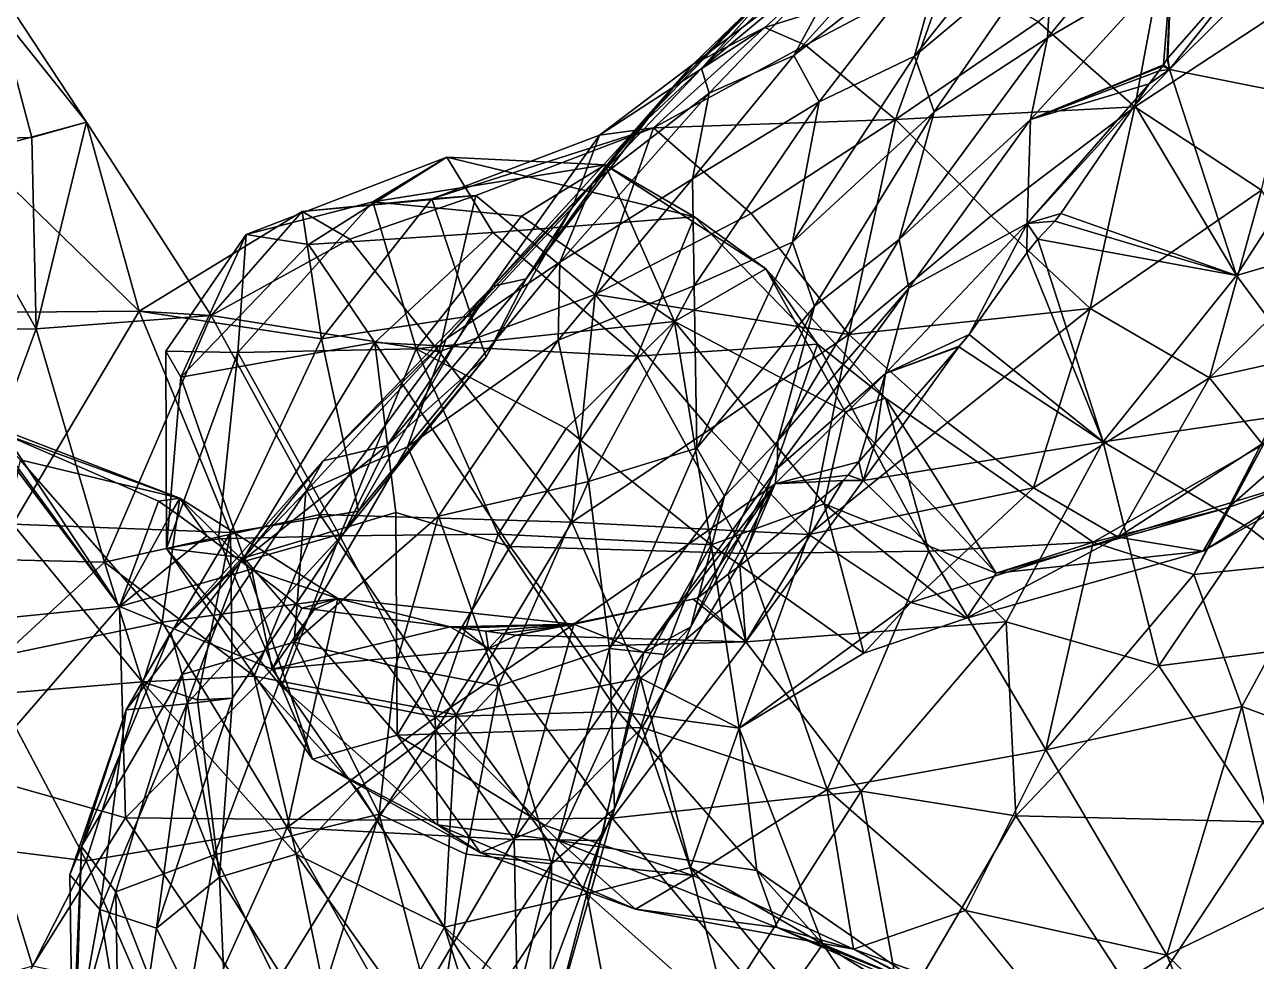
# Model space of a CAD drawing. Extents: x 373697 to 374058, y 6959904 to 6960301.
# Drawn here: x 373775.49 to 373804.24, y 6959969.06 to 6959990.91 of the extents above; entities that cross this region are included whole.
import ezdxf

# ---------------------------------------------------------------- set-up
doc = ezdxf.new("R2010")
doc.units = 0
doc.layers.add('Bht_Fk', color=7, linetype='CONTINUOUS')

msp = doc.modelspace()

# ---------------------------------------------------------------- linework, layer by layer
at = {"layer": 'Bht_Fk'}
for points in [[(373793.445, 6959990.194, 210.875), (373794.927, 6959992.929, 209.815), (373797.596, 6959994.797, 212.191)], [(373797.596, 6959994.797, 212.191), (373797.045, 6959993.019, 213.548), (373793.445, 6959990.194, 210.875)], [(373799.702, 6959994.496, 216.133), (373799.498, 6959992.887, 217.499), (373796.262, 6959990.175, 215.066)], [(373796.262, 6959990.175, 215.066), (373797.045, 6959993.019, 213.548), (373799.702, 6959994.496, 216.133)], [(373799.362, 6959990.6, 219.48), (373802.579, 6959994.536, 220.353), (373802.261, 6959992.303, 221.919)], [(373799.362, 6959990.6, 219.48), (373799.498, 6959992.887, 217.499), (373802.579, 6959994.536, 220.353)], [(373795.338, 6959993.928, 208.203), (373794.927, 6959992.929, 209.815), (373791.286, 6959989.892, 206.864)], [(373795.338, 6959993.928, 208.203), (373791.286, 6959989.892, 206.864), (373793.338, 6959992.2, 206.081)], [(373802.235, 6959993.452, 203.319), (373799.148, 6959990.977, 201.401), (373801.401, 6959988.995, 201.021)], [(373805.454, 6959991.661, 202.949), (373802.235, 6959993.452, 203.319), (373801.401, 6959988.995, 201.021)], [(373805.964, 6959993.598, 224.473), (373802.216, 6959989.866, 223.513), (373804.89, 6959993.235, 224.022)], [(373806.343, 6959989.04, 225.678), (373802.216, 6959989.866, 223.513), (373805.964, 6959993.598, 224.473)], [(373795.299, 6959993.142, 203.018), (373791.085, 6959989.983, 201.456), (373792.766, 6959990.846, 200.543)], [(373795.299, 6959993.142, 203.018), (373793.808, 6959992.617, 204.314), (373791.085, 6959989.983, 201.456)], [(373795.299, 6959993.142, 203.018), (373792.766, 6959990.846, 200.543), (373797.06, 6959992.196, 201.776)], [(373804.89, 6959993.235, 224.022), (373802.216, 6959989.866, 223.513), (373802.171, 6959990.132, 223.424)], [(373804.89, 6959993.235, 224.022), (373802.171, 6959990.132, 223.424), (373802.261, 6959992.303, 221.919)], [(373791.467, 6959989.312, 208.594), (373791.286, 6959989.892, 206.864), (373794.927, 6959992.929, 209.815)], [(373794.927, 6959992.929, 209.815), (373793.445, 6959990.194, 210.875), (373791.467, 6959989.312, 208.594)], [(373797.045, 6959993.019, 213.548), (373794.039, 6959989.114, 212.736), (373793.445, 6959990.194, 210.875)], [(373797.045, 6959993.019, 213.548), (373796.262, 6959990.175, 215.066), (373794.039, 6959989.114, 212.736)], [(373796.72, 6959988.879, 216.894), (373796.262, 6959990.175, 215.066), (373799.498, 6959992.887, 217.499)], [(373796.72, 6959988.879, 216.894), (373799.498, 6959992.887, 217.499), (373799.362, 6959990.6, 219.48)], [(373793.808, 6959992.617, 204.314), (373790.446, 6959989.255, 203.324), (373791.085, 6959989.983, 201.456)], [(373793.808, 6959992.617, 204.314), (373793.338, 6959992.2, 206.081), (373790.446, 6959989.255, 203.324)], [(373802.261, 6959992.303, 221.919), (373802.071, 6959989.976, 223.417), (373798.972, 6959988.697, 220.631)], [(373799.362, 6959990.6, 219.48), (373802.261, 6959992.303, 221.919), (373798.972, 6959988.697, 220.631)], [(373802.261, 6959992.303, 221.919), (373802.158, 6959990.113, 223.422), (373802.071, 6959989.976, 223.417)], [(373802.261, 6959992.303, 221.919), (373802.171, 6959990.132, 223.424), (373802.158, 6959990.113, 223.422)], [(373775.656, 6959988.279, 188.804), (373774.632, 6959992.128, 188.613), (373773.272, 6959988.213, 186.753)], [(373776.933, 6959988.639, 190.906), (373774.091, 6959992.179, 190.073), (373774.632, 6959992.128, 188.613)], [(373774.347, 6959987.936, 191.299), (373774.091, 6959992.179, 190.073), (373776.933, 6959988.639, 190.906)], [(373776.933, 6959988.639, 190.906), (373774.632, 6959992.128, 188.613), (373775.656, 6959988.279, 188.804)], [(373793.338, 6959992.2, 206.081), (373789.664, 6959988.364, 204.703), (373790.446, 6959989.255, 203.324)], [(373793.338, 6959992.2, 206.081), (373791.286, 6959989.892, 206.864), (373789.664, 6959988.364, 204.703)], [(373797.06, 6959992.196, 201.776), (373792.766, 6959990.846, 200.543), (373793.715, 6959990.431, 200.068)], [(373797.06, 6959992.196, 201.776), (373793.715, 6959990.431, 200.068), (373795.819, 6959988.698, 199.541)], [(373799.148, 6959990.977, 201.401), (373797.06, 6959992.196, 201.776), (373795.819, 6959988.698, 199.541)], [(373801.401, 6959988.995, 201.021), (373804.361, 6959987.052, 200.813), (373805.454, 6959991.661, 202.949)], [(373792.766, 6959990.846, 200.543), (373788.908, 6959988.336, 199.423), (373790.166, 6959988.503, 198.126)], [(373791.085, 6959989.983, 201.456), (373788.908, 6959988.336, 199.423), (373792.766, 6959990.846, 200.543)], [(373793.715, 6959990.431, 200.068), (373792.766, 6959990.846, 200.543), (373790.166, 6959988.503, 198.126)], [(373801.401, 6959988.995, 201.021), (373799.148, 6959990.977, 201.401), (373795.819, 6959988.698, 199.541)], [(373799.362, 6959990.6, 219.48), (373798.972, 6959988.697, 220.631), (373795.906, 6959985.901, 218.236)], [(373795.906, 6959985.901, 218.236), (373796.72, 6959988.879, 216.894), (373799.362, 6959990.6, 219.48)], [(373795.819, 6959988.698, 199.541), (373793.715, 6959990.431, 200.068), (373790.166, 6959988.503, 198.126)], [(373788.279, 6959986.652, 200.839), (373788.908, 6959988.336, 199.423), (373791.085, 6959989.983, 201.456)], [(373791.085, 6959989.983, 201.456), (373790.446, 6959989.255, 203.324), (373788.279, 6959986.652, 200.839)], [(373793.445, 6959990.194, 210.875), (373791.08, 6959987.313, 210.121), (373791.467, 6959989.312, 208.594)], [(373793.445, 6959990.194, 210.875), (373794.039, 6959989.114, 212.736), (373791.08, 6959987.313, 210.121)], [(373793.415, 6959985.838, 214.136), (373794.039, 6959989.114, 212.736), (373796.262, 6959990.175, 215.066)], [(373796.262, 6959990.175, 215.066), (373796.72, 6959988.879, 216.894), (373793.415, 6959985.838, 214.136)], [(373802.158, 6959990.113, 223.422), (373802.216, 6959989.866, 223.513), (373802.071, 6959989.976, 223.417)], [(373802.171, 6959990.132, 223.424), (373802.216, 6959989.866, 223.513), (373802.158, 6959990.113, 223.422)], [(373791.286, 6959989.892, 206.864), (373791.467, 6959989.312, 208.594), (373788.745, 6959987.211, 206.065)], [(373789.664, 6959988.364, 204.703), (373791.286, 6959989.892, 206.864), (373788.745, 6959987.211, 206.065)], [(373802.071, 6959989.976, 223.417), (373802.046, 6959989.943, 223.415), (373798.972, 6959988.697, 220.631)], [(373802.046, 6959989.943, 223.415), (373801.97, 6959989.834, 223.412), (373798.972, 6959988.697, 220.631)], [(373801.97, 6959989.834, 223.412), (373801.74, 6959989.53, 223.382), (373798.972, 6959988.697, 220.631)], [(373802.216, 6959989.866, 223.513), (373801.4, 6959989.029, 223.349), (373801.74, 6959989.53, 223.382)], [(373802.216, 6959989.866, 223.513), (373803.775, 6959985.061, 225.289), (373801.4, 6959989.029, 223.349)], [(373802.216, 6959989.866, 223.513), (373801.74, 6959989.53, 223.382), (373801.97, 6959989.834, 223.412)], [(373802.216, 6959989.866, 223.513), (373801.97, 6959989.834, 223.412), (373802.046, 6959989.943, 223.415)], [(373802.071, 6959989.976, 223.417), (373802.216, 6959989.866, 223.513), (373802.046, 6959989.943, 223.415)], [(373806.343, 6959989.04, 225.678), (373803.775, 6959985.061, 225.289), (373802.216, 6959989.866, 223.513)], [(373798.887, 6959986.275, 222.564), (373798.972, 6959988.697, 220.631), (373801.74, 6959989.53, 223.382)], [(373801.74, 6959989.53, 223.382), (373801.4, 6959989.029, 223.349), (373798.887, 6959986.275, 222.564)], [(373790.446, 6959989.255, 203.324), (373787.193, 6959984.981, 201.901), (373788.279, 6959986.652, 200.839)], [(373790.446, 6959989.255, 203.324), (373789.664, 6959988.364, 204.703), (373787.193, 6959984.981, 201.901)], [(373791.467, 6959989.312, 208.594), (373787.983, 6959985.368, 207.456), (373788.745, 6959987.211, 206.065)], [(373791.467, 6959989.312, 208.594), (373791.08, 6959987.313, 210.121), (373787.983, 6959985.368, 207.456)], [(373794.039, 6959989.114, 212.736), (373791.118, 6959984.815, 211.778), (373791.08, 6959987.313, 210.121)], [(373794.039, 6959989.114, 212.736), (373793.415, 6959985.838, 214.136), (373791.118, 6959984.815, 211.778)], [(373796.72, 6959988.879, 216.894), (373793.923, 6959984.344, 215.954), (373793.415, 6959985.838, 214.136)], [(373796.72, 6959988.879, 216.894), (373795.906, 6959985.901, 218.236), (373793.923, 6959984.344, 215.954)], [(373801.401, 6959988.995, 201.021), (373795.819, 6959988.698, 199.541), (373798.048, 6959986.454, 199.25)], [(373801.401, 6959988.995, 201.021), (373798.048, 6959986.454, 199.25), (373800.361, 6959984.286, 198.959)], [(373801.4, 6959989.029, 223.349), (373799.68, 6959986.502, 223.177), (373798.887, 6959986.275, 222.564)], [(373801.4, 6959989.029, 223.349), (373803.775, 6959985.061, 225.289), (373799.68, 6959986.502, 223.177)], [(373804.361, 6959987.052, 200.813), (373801.401, 6959988.995, 201.021), (373800.361, 6959984.286, 198.959)], [(373806.343, 6959989.04, 225.678), (373808.539, 6959986.459, 227.273), (373803.775, 6959985.061, 225.289)], [(373774.347, 6959987.936, 191.299), (373776.933, 6959988.639, 190.906), (373778.165, 6959984.224, 192.935)], [(373775.76, 6959983.811, 188.705), (373776.933, 6959988.639, 190.906), (373775.656, 6959988.279, 188.804)], [(373776.933, 6959988.639, 190.906), (373775.76, 6959983.811, 188.705), (373779.844, 6959984.122, 191.607)], [(373776.933, 6959988.639, 190.906), (373779.844, 6959984.122, 191.607), (373778.165, 6959984.224, 192.935)], [(373795.819, 6959988.698, 199.541), (373790.166, 6959988.503, 198.126), (373792.452, 6959986.508, 197.654)], [(373795.819, 6959988.698, 199.541), (373792.452, 6959986.508, 197.654), (373794.728, 6959983.678, 197.403)], [(373798.048, 6959986.454, 199.25), (373795.819, 6959988.698, 199.541), (373794.728, 6959983.678, 197.403)], [(373796.127, 6959984.766, 219.964), (373795.906, 6959985.901, 218.236), (373798.972, 6959988.697, 220.631)], [(373796.127, 6959984.766, 219.964), (373798.972, 6959988.697, 220.631), (373798.887, 6959986.275, 222.564)], [(373775.656, 6959988.279, 188.804), (373773.272, 6959988.213, 186.753), (373775.76, 6959983.811, 188.705)], [(373784.991, 6959986.846, 196.191), (373786.02, 6959986.923, 195.367), (373790.166, 6959988.503, 198.126)], [(373788.908, 6959988.336, 199.423), (373784.991, 6959986.846, 196.191), (373790.166, 6959988.503, 198.126)], [(373784.991, 6959986.846, 196.191), (373788.908, 6959988.336, 199.423), (373785.913, 6959984.114, 198.403)], [(373788.908, 6959988.336, 199.423), (373788.279, 6959986.652, 200.839), (373785.913, 6959984.114, 198.403)], [(373790.166, 6959988.503, 198.126), (373786.02, 6959986.923, 195.367), (373788.806, 6959984.615, 195.606)], [(373786.422, 6959984.81, 203.694), (373787.193, 6959984.981, 201.901), (373789.664, 6959988.364, 204.703)], [(373789.664, 6959988.364, 204.703), (373788.745, 6959987.211, 206.065), (373786.422, 6959984.81, 203.694)], [(373792.452, 6959986.508, 197.654), (373790.166, 6959988.503, 198.126), (373788.806, 6959984.615, 195.606)], [(373775.76, 6959983.811, 188.705), (373773.272, 6959988.213, 186.753), (373771.722, 6959983.803, 185.681)], [(373772.368, 6959984.183, 191.159), (373774.347, 6959987.936, 191.299), (373778.165, 6959984.224, 192.935)], [(373785.346, 6959987.816, 184.717), (373783.619, 6959986.78, 185.918), (373780.664, 6959986.015, 183.409)], [(373780.664, 6959986.015, 183.409), (373782.113, 6959985.781, 182.423), (373785.346, 6959987.816, 184.717)], [(373785.346, 6959987.816, 184.717), (373782.113, 6959985.781, 182.423), (373786.417, 6959986.059, 183.587)], [(373783.619, 6959986.78, 185.918), (373785.346, 6959987.816, 184.717), (373789.042, 6959987.637, 187.524)], [(373791.128, 6959986.428, 186.524), (373789.042, 6959987.637, 187.524), (373785.346, 6959987.816, 184.717)], [(373786.417, 6959986.059, 183.587), (373791.128, 6959986.428, 186.524), (373785.346, 6959987.816, 184.717)], [(373783.619, 6959986.78, 185.918), (373789.042, 6959987.637, 187.524), (373787.087, 6959986.445, 188.109)], [(373787.087, 6959986.445, 188.109), (373789.042, 6959987.637, 187.524), (373790.658, 6959983.983, 189.791)], [(373789.042, 6959987.637, 187.524), (373792.787, 6959985.214, 188.917), (373790.658, 6959983.983, 189.791)], [(373791.128, 6959986.428, 186.524), (373792.787, 6959985.214, 188.917), (373789.042, 6959987.637, 187.524)], [(373787.983, 6959985.368, 207.456), (373785.328, 6959983.583, 204.97), (373788.745, 6959987.211, 206.065)], [(373788.745, 6959987.211, 206.065), (373785.328, 6959983.583, 204.97), (373786.422, 6959984.81, 203.694)], [(373791.08, 6959987.313, 210.121), (373787.945, 6959983.551, 208.843), (373787.983, 6959985.368, 207.456)], [(373791.08, 6959987.313, 210.121), (373791.118, 6959984.815, 211.778), (373787.945, 6959983.551, 208.843)], [(373786.02, 6959986.923, 195.367), (373781.967, 6959986.549, 193.951), (373783.082, 6959985.906, 193.493)], [(373784.991, 6959986.846, 196.191), (373781.967, 6959986.549, 193.951), (373786.02, 6959986.923, 195.367)], [(373784.991, 6959986.846, 196.191), (373782.423, 6959983.577, 195.52), (373781.967, 6959986.549, 193.951)], [(373782.423, 6959983.577, 195.52), (373784.991, 6959986.846, 196.191), (373785.913, 6959984.114, 198.403)], [(373785.168, 6959983.281, 193.562), (373786.02, 6959986.923, 195.367), (373783.082, 6959985.906, 193.493)], [(373786.02, 6959986.923, 195.367), (373785.168, 6959983.281, 193.562), (373788.806, 6959984.615, 195.606)], [(373803.144, 6959982.667, 198.632), (373804.361, 6959987.052, 200.813), (373800.361, 6959984.286, 198.959)], [(373805.622, 6959985.106, 200.134), (373804.361, 6959987.052, 200.813), (373803.144, 6959982.667, 198.632)], [(373778.165, 6959984.224, 192.935), (373781.967, 6959986.549, 193.951), (373782.423, 6959983.577, 195.52)], [(373778.165, 6959984.224, 192.935), (373779.844, 6959984.122, 191.607), (373781.967, 6959986.549, 193.951)], [(373779.844, 6959984.122, 191.607), (373783.082, 6959985.906, 193.493), (373781.967, 6959986.549, 193.951)], [(373780.464, 6959983.261, 185.018), (373783.619, 6959986.78, 185.918), (373784.627, 6959983.351, 187.941)], [(373780.664, 6959986.015, 183.409), (373783.619, 6959986.78, 185.918), (373780.464, 6959983.261, 185.018)], [(373783.619, 6959986.78, 185.918), (373787.087, 6959986.445, 188.109), (373784.627, 6959983.351, 187.941)], [(373788.279, 6959986.652, 200.839), (373786.264, 6959983.159, 200.169), (373785.913, 6959984.114, 198.403)], [(373787.193, 6959984.981, 201.901), (373786.264, 6959983.159, 200.169), (373788.279, 6959986.652, 200.839)], [(373784.627, 6959983.351, 187.941), (373787.087, 6959986.445, 188.109), (373790.658, 6959983.983, 189.791)], [(373789.789, 6959983.174, 184.295), (373791.128, 6959986.428, 186.524), (373786.417, 6959986.059, 183.587)], [(373794.728, 6959983.678, 197.403), (373792.452, 6959986.508, 197.654), (373788.806, 6959984.615, 195.606)], [(373789.789, 6959983.174, 184.295), (373793.998, 6959983.456, 187.215), (373791.128, 6959986.428, 186.524)], [(373791.128, 6959986.428, 186.524), (373793.998, 6959983.456, 187.215), (373792.787, 6959985.214, 188.917)], [(373800.361, 6959984.286, 198.959), (373798.048, 6959986.454, 199.25), (373794.728, 6959983.678, 197.403)], [(373795.587, 6959982.772, 221.446), (373798.887, 6959986.275, 222.564), (373797.533, 6959983.684, 222.881)], [(373795.587, 6959982.772, 221.446), (373796.127, 6959984.766, 219.964), (373798.887, 6959986.275, 222.564)], [(373798.882, 6959985.59, 223.02), (373797.533, 6959983.684, 222.881), (373798.887, 6959986.275, 222.564)], [(373799.138, 6959985.903, 223.057), (373798.882, 6959985.59, 223.02), (373798.887, 6959986.275, 222.564)], [(373799.68, 6959986.502, 223.177), (373799.534, 6959986.329, 223.153), (373798.887, 6959986.275, 222.564)], [(373799.534, 6959986.329, 223.153), (373799.138, 6959985.903, 223.057), (373798.887, 6959986.275, 222.564)], [(373803.775, 6959985.061, 225.289), (373799.138, 6959985.903, 223.057), (373799.534, 6959986.329, 223.153)], [(373799.68, 6959986.502, 223.177), (373803.775, 6959985.061, 225.289), (373799.534, 6959986.329, 223.153)], [(373803.775, 6959985.061, 225.289), (373808.539, 6959986.459, 227.273), (373806.072, 6959981.963, 226.889)], [(373778.784, 6959983.29, 182.798), (373780.664, 6959986.015, 183.409), (373780.464, 6959983.261, 185.018)], [(373778.784, 6959983.29, 182.798), (373779.134, 6959982.685, 181.354), (373780.664, 6959986.015, 183.409)], [(373779.134, 6959982.685, 181.354), (373782.113, 6959985.781, 182.423), (373780.664, 6959986.015, 183.409)], [(373782.113, 6959985.781, 182.423), (373783.663, 6959983.492, 181.867), (373786.417, 6959986.059, 183.587)], [(373789.789, 6959983.174, 184.295), (373786.417, 6959986.059, 183.587), (373783.663, 6959983.492, 181.867)], [(373779.134, 6959982.685, 181.354), (373783.663, 6959983.492, 181.867), (373782.113, 6959985.781, 182.423)], [(373785.168, 6959983.281, 193.562), (373783.082, 6959985.906, 193.493), (373779.844, 6959984.122, 191.607)], [(373791.179, 6959981.028, 213.624), (373791.118, 6959984.815, 211.778), (373793.415, 6959985.838, 214.136)], [(373793.415, 6959985.838, 214.136), (373793.923, 6959984.344, 215.954), (373791.179, 6959981.028, 213.624)], [(373793.071, 6959981.198, 217.041), (373793.923, 6959984.344, 215.954), (373795.906, 6959985.901, 218.236)], [(373795.906, 6959985.901, 218.236), (373796.127, 6959984.766, 219.964), (373793.071, 6959981.198, 217.041)], [(373800.664, 6959981.177, 224.636), (373798.882, 6959985.59, 223.02), (373799.138, 6959985.903, 223.057)], [(373803.775, 6959985.061, 225.289), (373800.664, 6959981.177, 224.636), (373799.138, 6959985.903, 223.057)], [(373800.664, 6959981.177, 224.636), (373797.533, 6959983.684, 222.881), (373798.882, 6959985.59, 223.02)], [(373787.983, 6959985.368, 207.456), (373787.945, 6959983.551, 208.843), (373784.426, 6959981.061, 206.356)], [(373787.983, 6959985.368, 207.456), (373784.426, 6959981.061, 206.356), (373785.328, 6959983.583, 204.97)], [(373792.787, 6959985.214, 188.917), (373794.64, 6959981.875, 190.159), (373790.658, 6959983.983, 189.791)], [(373795.583, 6959982.195, 189.274), (373794.64, 6959981.875, 190.159), (373792.787, 6959985.214, 188.917)], [(373793.998, 6959983.456, 187.215), (373795.583, 6959982.195, 189.274), (373792.787, 6959985.214, 188.917)], [(373805.622, 6959985.106, 200.134), (373803.144, 6959982.667, 198.632), (373807.632, 6959983.683, 199.44)], [(373786.422, 6959984.81, 203.694), (373785.328, 6959983.583, 204.97), (373782.462, 6959980.733, 202.069)], [(373783.955, 6959981.092, 200.915), (373786.422, 6959984.81, 203.694), (373782.462, 6959980.733, 202.069)], [(373787.193, 6959984.981, 201.901), (373783.955, 6959981.092, 200.915), (373786.264, 6959983.159, 200.169)], [(373786.422, 6959984.81, 203.694), (373783.955, 6959981.092, 200.915), (373787.193, 6959984.981, 201.901)], [(373791.118, 6959984.815, 211.778), (373788.654, 6959980.255, 210.938), (373787.945, 6959983.551, 208.843)], [(373791.118, 6959984.815, 211.778), (373791.179, 6959981.028, 213.624), (373788.654, 6959980.255, 210.938)], [(373806.072, 6959981.963, 226.889), (373800.664, 6959981.177, 224.636), (373803.775, 6959985.061, 225.289)], [(373785.168, 6959983.281, 193.562), (373788.265, 6959979.304, 193.98), (373788.806, 6959984.615, 195.606)], [(373788.265, 6959979.304, 193.98), (373791.49, 6959981.472, 195.728), (373788.806, 6959984.615, 195.606)], [(373791.49, 6959981.472, 195.728), (373794.728, 6959983.678, 197.403), (373788.806, 6959984.615, 195.606)], [(373796.127, 6959984.766, 219.964), (373795.587, 6959982.772, 221.446), (373793.055, 6959980.556, 218.909)], [(373793.071, 6959981.198, 217.041), (373796.127, 6959984.766, 219.964), (373793.055, 6959980.556, 218.909)], [(373793.923, 6959984.344, 215.954), (373791.822, 6959979.907, 215.214), (373791.179, 6959981.028, 213.624)], [(373793.923, 6959984.344, 215.954), (373793.071, 6959981.198, 217.041), (373791.822, 6959979.907, 215.214)], [(373797.03, 6959981.627, 197.233), (373800.361, 6959984.286, 198.959), (373794.728, 6959983.678, 197.403)], [(373800.361, 6959984.286, 198.959), (373797.03, 6959981.627, 197.233), (373799.037, 6959980.101, 196.757)], [(373803.144, 6959982.667, 198.632), (373800.361, 6959984.286, 198.959), (373799.037, 6959980.101, 196.757)], [(373772.368, 6959984.183, 191.159), (373778.165, 6959984.224, 192.935), (373775.211, 6959979.257, 192.012)], [(373778.165, 6959984.224, 192.935), (373780.292, 6959979.062, 194.779), (373775.211, 6959979.257, 192.012)], [(373775.76, 6959983.811, 188.705), (373777.357, 6959978.366, 190.373), (373779.844, 6959984.122, 191.607)], [(373777.357, 6959978.366, 190.373), (373782.382, 6959979.481, 192.203), (373779.844, 6959984.122, 191.607)], [(373782.423, 6959983.577, 195.52), (373780.292, 6959979.062, 194.779), (373778.165, 6959984.224, 192.935)], [(373779.844, 6959984.122, 191.607), (373782.382, 6959979.481, 192.203), (373785.168, 6959983.281, 193.562)], [(373783.283, 6959979.556, 197.53), (373782.423, 6959983.577, 195.52), (373785.913, 6959984.114, 198.403)], [(373786.264, 6959983.159, 200.169), (373783.283, 6959979.556, 197.53), (373785.913, 6959984.114, 198.403)], [(373788.129, 6959981.485, 189.75), (373784.627, 6959983.351, 187.941), (373790.658, 6959983.983, 189.791)], [(373791.518, 6959978.772, 191.051), (373788.129, 6959981.485, 189.75), (373790.658, 6959983.983, 189.791)], [(373794.152, 6959979.731, 191.156), (373791.518, 6959978.772, 191.051), (373790.658, 6959983.983, 189.791)], [(373794.64, 6959981.875, 190.159), (373794.152, 6959979.731, 191.156), (373790.658, 6959983.983, 189.791)], [(373773.779, 6959978.454, 187.684), (373775.76, 6959983.811, 188.705), (373771.722, 6959983.803, 185.681)], [(373773.779, 6959978.454, 187.684), (373777.357, 6959978.366, 190.373), (373775.76, 6959983.811, 188.705)], [(373794.728, 6959983.678, 197.403), (373791.49, 6959981.472, 195.728), (373793.792, 6959979.019, 195.414)], [(373793.792, 6959979.019, 195.414), (373797.03, 6959981.627, 197.233), (373794.728, 6959983.678, 197.403)], [(373795.587, 6959982.772, 221.446), (373797.533, 6959983.684, 222.881), (373797.303, 6959983.407, 222.848)], [(373797.533, 6959983.684, 222.881), (373797.297, 6959983.396, 222.848), (373797.303, 6959983.407, 222.848)], [(373800.664, 6959981.177, 224.636), (373797.297, 6959983.396, 222.848), (373797.533, 6959983.684, 222.881)], [(373803.144, 6959982.667, 198.632), (373804.373, 6959981.134, 197.742), (373807.632, 6959983.683, 199.44)], [(373779.134, 6959982.685, 181.354), (373780.609, 6959978.474, 181.085), (373783.663, 6959983.492, 181.867)], [(373783.283, 6959979.556, 197.53), (373780.292, 6959979.062, 194.779), (373782.423, 6959983.577, 195.52)], [(373780.609, 6959978.474, 181.085), (373784.154, 6959979.527, 181.614), (373783.663, 6959983.492, 181.867)], [(373785.328, 6959983.583, 204.97), (373784.426, 6959981.061, 206.356), (373782.057, 6959980.018, 203.958)], [(373782.462, 6959980.733, 202.069), (373785.328, 6959983.583, 204.97), (373782.057, 6959980.018, 203.958)], [(373784.154, 6959979.527, 181.614), (373786.821, 6959978.736, 182.584), (373783.663, 6959983.492, 181.867)], [(373786.821, 6959978.736, 182.584), (373789.789, 6959983.174, 184.295), (373783.663, 6959983.492, 181.867)], [(373787.945, 6959983.551, 208.843), (373785.15, 6959979.442, 207.823), (373784.426, 6959981.061, 206.356)], [(373787.945, 6959983.551, 208.843), (373788.654, 6959980.255, 210.938), (373785.15, 6959979.442, 207.823)], [(373789.789, 6959983.174, 184.295), (373792.318, 6959978.575, 185.202), (373793.998, 6959983.456, 187.215)], [(373793.998, 6959983.456, 187.215), (373792.318, 6959978.575, 185.202), (373796.595, 6959978.63, 187.878)], [(373793.998, 6959983.456, 187.215), (373796.595, 6959978.63, 187.878), (373795.583, 6959982.195, 189.274)], [(373795.342, 6959981.15, 222.474), (373797.297, 6959983.396, 222.848), (373795.065, 6959980.273, 222.526)], [(373795.065, 6959980.273, 222.526), (373797.297, 6959983.396, 222.848), (373800.664, 6959981.177, 224.636)], [(373797.295, 6959983.397, 222.847), (373797.297, 6959983.396, 222.848), (373795.342, 6959981.15, 222.474)], [(373795.587, 6959982.772, 221.446), (373797.295, 6959983.397, 222.847), (373795.342, 6959981.15, 222.474)], [(373795.587, 6959982.772, 221.446), (373797.303, 6959983.407, 222.848), (373797.295, 6959983.397, 222.847)], [(373797.303, 6959983.407, 222.848), (373797.297, 6959983.396, 222.848), (373797.295, 6959983.397, 222.847)], [(373778.8, 6959978.69, 182.605), (373778.784, 6959983.29, 182.798), (373780.464, 6959983.261, 185.018)], [(373778.8, 6959978.69, 182.605), (373779.134, 6959982.685, 181.354), (373778.784, 6959983.29, 182.798)], [(373778.8, 6959978.69, 182.605), (373780.464, 6959983.261, 185.018), (373780.015, 6959978.917, 184.727)], [(373780.464, 6959983.261, 185.018), (373782.85, 6959978.987, 187.027), (373780.015, 6959978.917, 184.727)], [(373780.464, 6959983.261, 185.018), (373784.627, 6959983.351, 187.941), (373782.85, 6959978.987, 187.027)], [(373782.382, 6959979.481, 192.203), (373788.265, 6959979.304, 193.98), (373785.168, 6959983.281, 193.562)], [(373786.546, 6959979.026, 189.29), (373782.85, 6959978.987, 187.027), (373784.627, 6959983.351, 187.941)], [(373786.264, 6959983.159, 200.169), (373782.939, 6959979.048, 199.476), (373783.283, 6959979.556, 197.53)], [(373783.955, 6959981.092, 200.915), (373782.939, 6959979.048, 199.476), (373786.264, 6959983.159, 200.169)], [(373788.129, 6959981.485, 189.75), (373786.546, 6959979.026, 189.29), (373784.627, 6959983.351, 187.941)], [(373786.821, 6959978.736, 182.584), (373792.318, 6959978.575, 185.202), (373789.789, 6959983.174, 184.295)], [(373802.784, 6959978.085, 189.679), (373805.285, 6959982.928, 190.409), (373804.407, 6959981.112, 191.773)], [(373802.784, 6959978.085, 189.679), (373805.738, 6959978.389, 189.031), (373805.285, 6959982.928, 190.409)], [(373807.187, 6959982.8, 194.33), (373803.589, 6959979.647, 193.15), (373804.407, 6959981.112, 191.773)], [(373803.589, 6959979.647, 193.15), (373807.187, 6959982.8, 194.33), (373806.968, 6959980.855, 195.885)], [(373780.609, 6959978.474, 181.085), (373779.134, 6959982.685, 181.354), (373778.8, 6959978.69, 182.605)], [(373793.01, 6959980.2, 220.64), (373795.587, 6959982.772, 221.446), (373794.963, 6959980.714, 222.401)], [(373793.055, 6959980.556, 218.909), (373795.587, 6959982.772, 221.446), (373793.01, 6959980.2, 220.64)], [(373795.342, 6959981.15, 222.474), (373794.963, 6959980.714, 222.401), (373795.587, 6959982.772, 221.446)], [(373801.018, 6959978.954, 195.85), (373803.144, 6959982.667, 198.632), (373799.037, 6959980.101, 196.757)], [(373803.144, 6959982.667, 198.632), (373801.018, 6959978.954, 195.85), (373804.373, 6959981.134, 197.742)], [(373795.583, 6959982.195, 189.274), (373798.17, 6959978.111, 191.534), (373794.64, 6959981.875, 190.159)], [(373795.583, 6959982.195, 189.274), (373796.595, 6959978.63, 187.878), (373800.433, 6959978.837, 190.534)], [(373800.433, 6959978.837, 190.534), (373798.17, 6959978.111, 191.534), (373795.583, 6959982.195, 189.274)], [(373804.12, 6959979.132, 226.447), (373800.664, 6959981.177, 224.636), (373806.072, 6959981.963, 226.889)], [(373807.324, 6959976.636, 228.229), (373804.12, 6959979.132, 226.447), (373806.072, 6959981.963, 226.889)], [(373798.17, 6959978.111, 191.534), (373794.152, 6959979.731, 191.156), (373794.64, 6959981.875, 190.159)], [(373774.65, 6959981.58, 215.539), (373779.11, 6959979.861, 216.648), (373775.039, 6959981.352, 215.761)], [(373775.389, 6959980.759, 214.149), (373779.11, 6959979.861, 216.648), (373774.65, 6959981.58, 215.539)], [(373786.546, 6959979.026, 189.29), (373788.129, 6959981.485, 189.75), (373791.518, 6959978.772, 191.051)], [(373793.792, 6959979.019, 195.414), (373791.49, 6959981.472, 195.728), (373788.265, 6959979.304, 193.98)], [(373797.03, 6959981.627, 197.233), (373793.792, 6959979.019, 195.414), (373799.037, 6959980.101, 196.757)], [(373771.985, 6959976.758, 215.072), (373774.72, 6959981.292, 215.672), (373777.705, 6959977.332, 216.909)], [(373774.72, 6959981.292, 215.672), (373774.791, 6959981.297, 215.695), (373777.705, 6959977.332, 216.909)], [(373777.705, 6959977.332, 216.909), (373774.791, 6959981.297, 215.695), (373775.039, 6959981.352, 215.761)], [(373777.705, 6959977.332, 216.909), (373775.039, 6959981.352, 215.761), (373778.616, 6959979.793, 216.941)], [(373778.616, 6959979.793, 216.941), (373775.039, 6959981.352, 215.761), (373779.11, 6959979.861, 216.648)], [(373783.955, 6959981.092, 200.915), (373782.462, 6959980.733, 202.069), (373780.523, 6959978.362, 200.409)], [(373782.939, 6959979.048, 199.476), (373783.955, 6959981.092, 200.915), (373780.523, 6959978.362, 200.409)], [(373793.071, 6959981.198, 217.041), (373793.055, 6959980.556, 218.909), (373791.041, 6959976.859, 216.381)], [(373793.071, 6959981.198, 217.041), (373791.041, 6959976.859, 216.381), (373791.822, 6959979.907, 215.214)], [(373795.065, 6959980.273, 222.526), (373794.963, 6959980.714, 222.401), (373795.342, 6959981.15, 222.474)], [(373798.402, 6959976.976, 224.32), (373795.065, 6959980.273, 222.526), (373800.664, 6959981.177, 224.636)], [(373798.402, 6959976.976, 224.32), (373800.664, 6959981.177, 224.636), (373801.96, 6959975.95, 225.926)], [(373803.589, 6959979.647, 193.15), (373800.433, 6959978.837, 190.534), (373804.407, 6959981.112, 191.773)], [(373802.784, 6959978.085, 189.679), (373804.407, 6959981.112, 191.773), (373800.433, 6959978.837, 190.534)], [(373801.96, 6959975.95, 225.926), (373800.664, 6959981.177, 224.636), (373804.12, 6959979.132, 226.447)], [(373804.373, 6959981.134, 197.742), (373801.018, 6959978.954, 195.85), (373805.904, 6959980.443, 196.988)], [(373781.778, 6959976.501, 205.752), (373782.057, 6959980.018, 203.958), (373784.426, 6959981.061, 206.356)], [(373784.426, 6959981.061, 206.356), (373785.15, 6959979.442, 207.823), (373781.778, 6959976.501, 205.752)], [(373789.143, 6959976.353, 212.596), (373788.654, 6959980.255, 210.938), (373791.179, 6959981.028, 213.624)], [(373791.179, 6959981.028, 213.624), (373791.822, 6959979.907, 215.214), (373789.143, 6959976.353, 212.596)], [(373806.968, 6959980.855, 195.885), (373803, 6959978.624, 194.636), (373803.589, 6959979.647, 193.15)], [(373805.904, 6959980.443, 196.988), (373803, 6959978.624, 194.636), (373806.968, 6959980.855, 195.885)], [(373775.389, 6959980.759, 214.149), (373774.446, 6959976.08, 211.967), (373778.702, 6959976.967, 214.706)], [(373779.11, 6959979.861, 216.648), (373775.389, 6959980.759, 214.149), (373778.702, 6959976.967, 214.706)], [(373782.057, 6959980.018, 203.958), (373778.903, 6959976.727, 201.274), (373782.462, 6959980.733, 202.069)], [(373782.462, 6959980.733, 202.069), (373778.903, 6959976.727, 201.274), (373780.523, 6959978.362, 200.409)], [(373793.055, 6959980.556, 218.909), (373793.01, 6959980.2, 220.64), (373789.945, 6959976.262, 217.961)], [(373791.041, 6959976.859, 216.381), (373793.055, 6959980.556, 218.909), (373789.945, 6959976.262, 217.961)], [(373794.963, 6959980.714, 222.401), (373794.712, 6959980.402, 222.372), (373793.01, 6959980.2, 220.64)], [(373794.712, 6959980.402, 222.372), (373794.963, 6959980.714, 222.401), (373795.065, 6959980.273, 222.526)], [(373788.654, 6959980.255, 210.938), (373786.551, 6959975.473, 210.005), (373785.15, 6959979.442, 207.823)], [(373789.143, 6959976.353, 212.596), (373786.551, 6959975.473, 210.005), (373788.654, 6959980.255, 210.938)], [(373792.325, 6959976.509, 221.991), (373792.18, 6959978.281, 221.689), (373794.595, 6959980.273, 222.345)], [(373792.18, 6959978.281, 221.689), (373793.01, 6959980.2, 220.64), (373794.595, 6959980.273, 222.345)], [(373792.325, 6959976.509, 221.991), (373794.595, 6959980.273, 222.345), (373795.065, 6959980.273, 222.526)], [(373792.325, 6959976.509, 221.991), (373795.065, 6959980.273, 222.526), (373798.402, 6959976.976, 224.32)], [(373794.712, 6959980.402, 222.372), (373794.595, 6959980.273, 222.345), (373793.01, 6959980.2, 220.64)], [(373794.595, 6959980.273, 222.345), (373794.712, 6959980.402, 222.372), (373795.065, 6959980.273, 222.526)], [(373805.904, 6959980.443, 196.988), (373801.018, 6959978.954, 195.85), (373803, 6959978.624, 194.636)], [(373778.903, 6959976.727, 201.274), (373782.057, 6959980.018, 203.958), (373779.168, 6959975.75, 203.019)], [(373782.057, 6959980.018, 203.958), (373781.778, 6959976.501, 205.752), (373779.168, 6959975.75, 203.019)], [(373788.309, 6959976.924, 219.181), (373793.01, 6959980.2, 220.64), (373791.194, 6959977.528, 221.447)], [(373788.309, 6959976.924, 219.181), (373789.945, 6959976.262, 217.961), (373793.01, 6959980.2, 220.64)], [(373791.91, 6959978.086, 221.612), (373791.194, 6959977.528, 221.447), (373793.01, 6959980.2, 220.64)], [(373792.18, 6959978.281, 221.689), (373791.91, 6959978.086, 221.612), (373793.01, 6959980.2, 220.64)], [(373793.792, 6959979.019, 195.414), (373796.172, 6959977.429, 194.68), (373799.037, 6959980.101, 196.757)], [(373796.172, 6959977.429, 194.68), (373801.018, 6959978.954, 195.85), (373799.037, 6959980.101, 196.757)], [(373778.938, 6959979.567, 217.055), (373777.705, 6959977.332, 216.909), (373778.616, 6959979.793, 216.941)], [(373778.938, 6959979.567, 217.055), (373778.616, 6959979.793, 216.941), (373779.11, 6959979.861, 216.648)], [(373782.8, 6959977.522, 217.564), (373779.11, 6959979.861, 216.648), (373778.702, 6959976.967, 214.706)], [(373779.743, 6959978.987, 217.358), (373778.938, 6959979.567, 217.055), (373779.11, 6959979.861, 216.648)], [(373780.785, 6959978.209, 217.752), (373779.743, 6959978.987, 217.358), (373779.11, 6959979.861, 216.648)], [(373779.11, 6959979.861, 216.648), (373782.8, 6959977.522, 217.564), (373780.785, 6959978.209, 217.752)], [(373791.822, 6959979.907, 215.214), (373790.421, 6959976.216, 214.715), (373789.143, 6959976.353, 212.596)], [(373791.041, 6959976.859, 216.381), (373790.421, 6959976.216, 214.715), (373791.822, 6959979.907, 215.214)], [(373795.08, 6959976.248, 192.655), (373791.518, 6959978.772, 191.051), (373794.152, 6959979.731, 191.156)], [(373797.478, 6959977.06, 193.082), (373795.08, 6959976.248, 192.655), (373794.152, 6959979.731, 191.156)], [(373798.17, 6959978.111, 191.534), (373797.478, 6959977.06, 193.082), (373794.152, 6959979.731, 191.156)], [(373803, 6959978.624, 194.636), (373798.17, 6959978.111, 191.534), (373803.589, 6959979.647, 193.15)], [(373800.433, 6959978.837, 190.534), (373803.589, 6959979.647, 193.15), (373798.17, 6959978.111, 191.534)], [(373780.847, 6959975.71, 192.317), (373782.382, 6959979.481, 192.203), (373777.357, 6959978.366, 190.373)], [(373777.705, 6959977.332, 216.909), (373778.938, 6959979.567, 217.055), (373779.743, 6959978.987, 217.358)], [(373780.343, 6959975.197, 196.496), (373780.292, 6959979.062, 194.779), (373783.283, 6959979.556, 197.53)], [(373783.283, 6959979.556, 197.53), (373782.939, 6959979.048, 199.476), (373780.343, 6959975.197, 196.496)], [(373780.609, 6959978.474, 181.085), (373784.188, 6959974.331, 182.489), (373784.154, 6959979.527, 181.614)], [(373780.847, 6959975.71, 192.317), (373785.565, 6959974.811, 193.082), (373782.382, 6959979.481, 192.203)], [(373785.15, 6959979.442, 207.823), (373784.148, 6959975.936, 207.833), (373781.778, 6959976.501, 205.752)], [(373782.382, 6959979.481, 192.203), (373785.565, 6959974.811, 193.082), (373788.265, 6959979.304, 193.98)], [(373785.15, 6959979.442, 207.823), (373786.551, 6959975.473, 210.005), (373784.148, 6959975.936, 207.833)], [(373786.821, 6959978.736, 182.584), (373784.154, 6959979.527, 181.614), (373784.188, 6959974.331, 182.489)], [(373778.234, 6959975.579, 192.585), (373773.928, 6959975.222, 189.594), (373775.211, 6959979.257, 192.012)], [(373780.292, 6959979.062, 194.779), (373778.234, 6959975.579, 192.585), (373775.211, 6959979.257, 192.012)], [(373780.292, 6959979.062, 194.779), (373779.525, 6959975.161, 194.641), (373778.234, 6959975.579, 192.585)], [(373780.343, 6959975.197, 196.496), (373779.525, 6959975.161, 194.641), (373780.292, 6959979.062, 194.779)], [(373785.565, 6959974.811, 193.082), (373789.866, 6959975.66, 193.513), (373788.265, 6959979.304, 193.98)], [(373793.792, 6959979.019, 195.414), (373788.265, 6959979.304, 193.98), (373789.866, 6959975.66, 193.513)], [(373804.12, 6959979.132, 226.447), (373807.324, 6959976.636, 228.229), (373801.96, 6959975.95, 225.926)], [(373777.705, 6959977.332, 216.909), (373779.743, 6959978.987, 217.358), (373780.785, 6959978.209, 217.752)], [(373781.487, 6959975.468, 184.807), (373778.8, 6959978.69, 182.605), (373780.015, 6959978.917, 184.727)], [(373779.278, 6959975.063, 198.093), (373782.939, 6959979.048, 199.476), (373780.523, 6959978.362, 200.409)], [(373782.939, 6959979.048, 199.476), (373779.278, 6959975.063, 198.093), (373780.343, 6959975.197, 196.496)], [(373780.015, 6959978.917, 184.727), (373782.85, 6959978.987, 187.027), (373781.487, 6959975.468, 184.807)], [(373782.85, 6959978.987, 187.027), (373785.07, 6959974.758, 187.647), (373781.487, 6959975.468, 184.807)], [(373786.546, 6959979.026, 189.29), (373785.07, 6959974.758, 187.647), (373782.85, 6959978.987, 187.027)], [(373786.546, 6959979.026, 189.29), (373789.34, 6959974.889, 190.412), (373785.07, 6959974.758, 187.647)], [(373789.34, 6959974.889, 190.412), (373786.546, 6959979.026, 189.29), (373791.518, 6959978.772, 191.051)], [(373789.34, 6959974.889, 190.412), (373791.518, 6959978.772, 191.051), (373792.165, 6959974.497, 192.978)], [(373793.792, 6959979.019, 195.414), (373789.866, 6959975.66, 193.513), (373792.165, 6959974.497, 192.978)], [(373792.165, 6959974.497, 192.978), (373791.518, 6959978.772, 191.051), (373795.08, 6959976.248, 192.655)], [(373796.172, 6959977.429, 194.68), (373793.792, 6959979.019, 195.414), (373792.165, 6959974.497, 192.978)], [(373801.018, 6959978.954, 195.85), (373796.172, 6959977.429, 194.68), (373797.478, 6959977.06, 193.082)], [(373799.323, 6959973.994, 188.468), (373800.433, 6959978.837, 190.534), (373796.595, 6959978.63, 187.878)], [(373803, 6959978.624, 194.636), (373801.018, 6959978.954, 195.85), (373797.478, 6959977.06, 193.082)], [(373799.323, 6959973.994, 188.468), (373802.784, 6959978.085, 189.679), (373800.433, 6959978.837, 190.534)], [(373778.8, 6959978.69, 182.605), (373782.211, 6959973.774, 183.602), (373780.609, 6959978.474, 181.085)], [(373782.211, 6959973.774, 183.602), (373778.8, 6959978.69, 182.605), (373781.487, 6959975.468, 184.807)], [(373789.902, 6959974.511, 184.332), (373786.821, 6959978.736, 182.584), (373784.188, 6959974.331, 182.489)], [(373786.821, 6959978.736, 182.584), (373789.902, 6959974.511, 184.332), (373792.318, 6959978.575, 185.202)], [(373789.902, 6959974.511, 184.332), (373794.219, 6959973.063, 186.635), (373792.318, 6959978.575, 185.202)], [(373792.318, 6959978.575, 185.202), (373794.219, 6959973.063, 186.635), (373796.595, 6959978.63, 187.878)], [(373794.219, 6959973.063, 186.635), (373799.323, 6959973.994, 188.468), (373796.595, 6959978.63, 187.878)], [(373803, 6959978.624, 194.636), (373797.478, 6959977.06, 193.082), (373798.17, 6959978.111, 191.534)], [(373773.779, 6959978.454, 187.684), (373773.928, 6959975.222, 189.594), (373777.357, 6959978.366, 190.373)], [(373773.928, 6959975.222, 189.594), (373778.234, 6959975.579, 192.585), (373777.357, 6959978.366, 190.373)], [(373777.357, 6959978.366, 190.373), (373778.234, 6959975.579, 192.585), (373780.847, 6959975.71, 192.317)], [(373777.705, 6959977.332, 216.909), (373780.785, 6959978.209, 217.752), (373781.271, 6959975.874, 218.137)], [(373777.858, 6959974.922, 199.489), (373779.278, 6959975.063, 198.093), (373780.523, 6959978.362, 200.409)], [(373777.858, 6959974.922, 199.489), (373780.523, 6959978.362, 200.409), (373778.903, 6959976.727, 201.274)], [(373782.211, 6959973.774, 183.602), (373784.188, 6959974.331, 182.489), (373780.609, 6959978.474, 181.085)], [(373781.271, 6959975.874, 218.137), (373780.785, 6959978.209, 217.752), (373781.959, 6959977.299, 218.239)], [(373781.959, 6959977.299, 218.239), (373780.785, 6959978.209, 217.752), (373782.8, 6959977.522, 217.564)], [(373792.325, 6959976.509, 221.991), (373791.91, 6959978.086, 221.612), (373792.18, 6959978.281, 221.689)], [(373802.784, 6959978.085, 189.679), (373803.902, 6959975.002, 189.071), (373805.738, 6959978.389, 189.031)], [(373803.902, 6959975.002, 189.071), (373806.743, 6959973.957, 188.958), (373805.738, 6959978.389, 189.031)], [(373792.325, 6959976.509, 221.991), (373791.194, 6959977.528, 221.447), (373791.91, 6959978.086, 221.612)], [(373799.323, 6959973.994, 188.468), (373803.902, 6959975.002, 189.071), (373802.784, 6959978.085, 189.679)], [(373771.985, 6959976.758, 215.072), (373777.705, 6959977.332, 216.909), (373774.3, 6959973.406, 215.882)], [(373774.3, 6959973.406, 215.882), (373777.705, 6959977.332, 216.909), (373777.847, 6959972.408, 217.106)], [(373777.847, 6959972.408, 217.106), (373777.705, 6959977.332, 216.909), (373781.271, 6959975.874, 218.137)], [(373781.619, 6959972.179, 215.25), (373782.8, 6959977.522, 217.564), (373778.702, 6959976.967, 214.706)], [(373781.619, 6959972.179, 215.25), (373784.946, 6959974.652, 217.215), (373782.8, 6959977.522, 217.564)], [(373782.8, 6959977.522, 217.564), (373782.248, 6959977.262, 218.341), (373781.959, 6959977.299, 218.239)], [(373782.8, 6959977.522, 217.564), (373785.419, 6959976.864, 219.462), (373782.248, 6959977.262, 218.341)], [(373785.419, 6959976.864, 219.462), (373782.8, 6959977.522, 217.564), (373788.309, 6959976.924, 219.181)], [(373784.946, 6959974.652, 217.215), (373788.309, 6959976.924, 219.181), (373782.8, 6959977.522, 217.564)], [(373791.097, 6959977.509, 221.417), (373792.325, 6959976.509, 221.991), (373786.967, 6959976.663, 220.014)], [(373786.967, 6959976.663, 220.014), (373788.309, 6959976.924, 219.181), (373791.097, 6959977.509, 221.417)], [(373791.097, 6959977.509, 221.417), (373788.309, 6959976.924, 219.181), (373791.194, 6959977.528, 221.447)], [(373792.325, 6959976.509, 221.991), (373791.097, 6959977.509, 221.417), (373791.194, 6959977.528, 221.447)], [(373796.172, 6959977.429, 194.68), (373792.165, 6959974.497, 192.978), (373795.08, 6959976.248, 192.655)], [(373797.478, 6959977.06, 193.082), (373796.172, 6959977.429, 194.68), (373795.08, 6959976.248, 192.655)], [(373782.248, 6959977.262, 218.341), (373781.271, 6959975.874, 218.137), (373781.959, 6959977.299, 218.239)], [(373781.271, 6959975.874, 218.137), (373782.248, 6959977.262, 218.341), (373785.419, 6959976.864, 219.462)], [(373778.702, 6959976.967, 214.706), (373774.446, 6959976.08, 211.967), (373776.927, 6959971.397, 212.834)], [(373778.702, 6959976.967, 214.706), (373776.927, 6959971.397, 212.834), (373781.619, 6959972.179, 215.25)], [(373785.419, 6959976.864, 219.462), (373786.316, 6959976.348, 219.816), (373781.271, 6959975.874, 218.137)], [(373788.309, 6959976.924, 219.181), (373784.946, 6959974.652, 217.215), (373786.914, 6959971.896, 216.73)], [(373785.685, 6959976.83, 219.556), (373785.419, 6959976.864, 219.462), (373788.309, 6959976.924, 219.181)], [(373785.685, 6959976.83, 219.556), (373786.316, 6959976.348, 219.816), (373785.419, 6959976.864, 219.462)], [(373786.253, 6959976.761, 219.743), (373785.685, 6959976.83, 219.556), (373788.309, 6959976.924, 219.181)], [(373785.685, 6959976.83, 219.556), (373786.253, 6959976.761, 219.743), (373786.316, 6959976.348, 219.816)], [(373786.65, 6959976.707, 219.893), (373786.253, 6959976.761, 219.743), (373788.309, 6959976.924, 219.181)], [(373786.65, 6959976.707, 219.893), (373786.316, 6959976.348, 219.816), (373786.253, 6959976.761, 219.743)], [(373786.967, 6959976.663, 220.014), (373786.65, 6959976.707, 219.893), (373788.309, 6959976.924, 219.181)], [(373789.945, 6959976.262, 217.961), (373788.309, 6959976.924, 219.181), (373786.914, 6959971.896, 216.73)], [(373791.041, 6959976.859, 216.381), (373789.945, 6959976.262, 217.961), (373788.943, 6959971.872, 215.867)], [(373789.257, 6959972.617, 214.286), (373791.041, 6959976.859, 216.381), (373788.943, 6959971.872, 215.867)], [(373790.421, 6959976.216, 214.715), (373791.041, 6959976.859, 216.381), (373789.257, 6959972.617, 214.286)], [(373798.402, 6959976.976, 224.32), (373795.016, 6959973.03, 223.37), (373792.325, 6959976.509, 221.991)], [(373798.623, 6959972.45, 224.885), (373795.016, 6959973.03, 223.37), (373798.402, 6959976.976, 224.32)], [(373798.623, 6959972.45, 224.885), (373798.402, 6959976.976, 224.32), (373801.96, 6959975.95, 225.926)], [(373776.817, 6959971.737, 200.303), (373778.903, 6959976.727, 201.274), (373779.168, 6959975.75, 203.019)], [(373777.858, 6959974.922, 199.489), (373778.903, 6959976.727, 201.274), (373776.817, 6959971.737, 200.303)], [(373781.778, 6959976.501, 205.752), (373779.922, 6959971.539, 204.824), (373779.168, 6959975.75, 203.019)], [(373781.778, 6959976.501, 205.752), (373783.764, 6959972.486, 207.978), (373779.922, 6959971.539, 204.824)], [(373784.148, 6959975.936, 207.833), (373783.764, 6959972.486, 207.978), (373781.778, 6959976.501, 205.752)], [(373786.967, 6959976.663, 220.014), (373786.316, 6959976.348, 219.816), (373786.65, 6959976.707, 219.893)], [(373792.325, 6959976.509, 221.991), (373786.316, 6959976.348, 219.816), (373786.967, 6959976.663, 220.014)], [(373792.325, 6959976.509, 221.991), (373789.205, 6959972.394, 221.169), (373786.316, 6959976.348, 219.816)], [(373792.325, 6959976.509, 221.991), (373795.016, 6959973.03, 223.37), (373789.205, 6959972.394, 221.169)], [(373807.324, 6959976.636, 228.229), (373804.406, 6959972.309, 227.382), (373801.96, 6959975.95, 225.926)], [(373783.719, 6959972.352, 219.155), (373781.271, 6959975.874, 218.137), (373786.316, 6959976.348, 219.816)], [(373786.316, 6959976.348, 219.816), (373789.205, 6959972.394, 221.169), (373783.719, 6959972.352, 219.155)], [(373789.143, 6959976.353, 212.596), (373787.785, 6959971.33, 212.196), (373786.551, 6959975.473, 210.005)], [(373789.945, 6959976.262, 217.961), (373786.914, 6959971.896, 216.73), (373788.943, 6959971.872, 215.867)], [(373789.257, 6959972.617, 214.286), (373787.785, 6959971.33, 212.196), (373789.143, 6959976.353, 212.596)], [(373790.421, 6959976.216, 214.715), (373789.257, 6959972.617, 214.286), (373789.143, 6959976.353, 212.596)], [(373774.446, 6959976.08, 211.967), (373772.003, 6959972.012, 210.298), (373776.927, 6959971.397, 212.834)], [(373784.148, 6959975.936, 207.833), (373786.551, 6959975.473, 210.005), (373783.764, 6959972.486, 207.978)], [(373798.623, 6959972.45, 224.885), (373801.96, 6959975.95, 225.926), (373804.406, 6959972.309, 227.382)], [(373777.618, 6959970.68, 202.191), (373776.817, 6959971.737, 200.303), (373779.168, 6959975.75, 203.019)], [(373779.922, 6959971.539, 204.824), (373777.618, 6959970.68, 202.191), (373779.168, 6959975.75, 203.019)], [(373783.719, 6959972.352, 219.155), (373777.847, 6959972.408, 217.106), (373781.271, 6959975.874, 218.137)], [(373781.829, 6959971.559, 193.864), (373780.847, 6959975.71, 192.317), (373778.234, 6959975.579, 192.585)], [(373783.255, 6959973.075, 193.254), (373780.847, 6959975.71, 192.317), (373781.829, 6959971.559, 193.864)], [(373780.847, 6959975.71, 192.317), (373783.255, 6959973.075, 193.254), (373785.565, 6959974.811, 193.082)], [(373788.609, 6959970.634, 193.951), (373789.866, 6959975.66, 193.513), (373785.565, 6959974.811, 193.082)], [(373791.036, 6959971.249, 193.526), (373789.866, 6959975.66, 193.513), (373788.609, 6959970.634, 193.951)], [(373789.866, 6959975.66, 193.513), (373791.036, 6959971.249, 193.526), (373792.165, 6959974.497, 192.978)], [(373780.036, 6959971.017, 194.769), (373781.829, 6959971.559, 193.864), (373778.234, 6959975.579, 192.585)], [(373779.525, 6959975.161, 194.641), (373780.036, 6959971.017, 194.769), (373778.234, 6959975.579, 192.585)], [(373785.128, 6959972.24, 186.014), (373781.487, 6959975.468, 184.807), (373785.07, 6959974.758, 187.647)], [(373782.211, 6959973.774, 183.602), (373781.487, 6959975.468, 184.807), (373785.128, 6959972.24, 186.014)], [(373786.551, 6959975.473, 210.005), (373785.796, 6959971.559, 209.881), (373783.764, 6959972.486, 207.978)], [(373786.551, 6959975.473, 210.005), (373787.785, 6959971.33, 212.196), (373785.796, 6959971.559, 209.881)], [(373777.244, 6959970.267, 197.4), (373779.278, 6959975.063, 198.093), (373777.858, 6959974.922, 199.489)], [(373779.278, 6959975.063, 198.093), (373777.244, 6959970.267, 197.4), (373778.57, 6959969.827, 196.176)], [(373778.57, 6959969.827, 196.176), (373780.036, 6959971.017, 194.769), (373780.343, 6959975.197, 196.496)], [(373779.278, 6959975.063, 198.093), (373778.57, 6959969.827, 196.176), (373780.343, 6959975.197, 196.496)], [(373780.036, 6959971.017, 194.769), (373779.525, 6959975.161, 194.641), (373780.343, 6959975.197, 196.496)], [(373776.546, 6959971.078, 198.756), (373777.858, 6959974.922, 199.489), (373776.817, 6959971.737, 200.303)], [(373776.546, 6959971.078, 198.756), (373777.244, 6959970.267, 197.4), (373777.858, 6959974.922, 199.489)], [(373785.293, 6959969.853, 194.246), (373785.565, 6959974.811, 193.082), (373783.255, 6959973.075, 193.254)], [(373789.34, 6959974.889, 190.412), (373787.945, 6959971.877, 188.136), (373785.07, 6959974.758, 187.647)], [(373787.945, 6959971.877, 188.136), (373785.128, 6959972.24, 186.014), (373785.07, 6959974.758, 187.647)], [(373785.293, 6959969.853, 194.246), (373788.609, 6959970.634, 193.951), (373785.565, 6959974.811, 193.082)], [(373789.34, 6959974.889, 190.412), (373792.583, 6959971.172, 191.28), (373787.945, 6959971.877, 188.136)], [(373792.583, 6959971.172, 191.28), (373789.34, 6959974.889, 190.412), (373792.165, 6959974.497, 192.978)], [(373799.323, 6959973.994, 188.468), (373802.15, 6959969.203, 189.023), (373803.902, 6959975.002, 189.071)], [(373802.15, 6959969.203, 189.023), (373804.936, 6959970.553, 189.033), (373803.902, 6959975.002, 189.071)], [(373803.902, 6959975.002, 189.071), (373804.936, 6959970.553, 189.033), (373806.743, 6959973.957, 188.958)], [(373786.914, 6959971.896, 216.73), (373784.946, 6959974.652, 217.215), (373781.619, 6959972.179, 215.25)], [(373784.188, 6959974.331, 182.489), (373787.637, 6959972.229, 184.304), (373789.902, 6959974.511, 184.332)], [(373787.637, 6959972.229, 184.304), (373791.084, 6959971.059, 186.117), (373789.902, 6959974.511, 184.332)], [(373794.219, 6959973.063, 186.635), (373789.902, 6959974.511, 184.332), (373791.084, 6959971.059, 186.117)], [(373791.036, 6959971.249, 193.526), (373794.123, 6959969.454, 193.276), (373792.165, 6959974.497, 192.978)], [(373792.165, 6959974.497, 192.978), (373794.123, 6959969.454, 193.276), (373792.583, 6959971.172, 191.28)], [(373784.188, 6959974.331, 182.489), (373782.211, 6959973.774, 183.602), (373786.133, 6959971.589, 184.925)], [(373787.637, 6959972.229, 184.304), (373784.188, 6959974.331, 182.489), (373786.133, 6959971.589, 184.925)], [(373797.448, 6959970.244, 188.339), (373799.323, 6959973.994, 188.468), (373794.219, 6959973.063, 186.635)], [(373802.15, 6959969.203, 189.023), (373799.323, 6959973.994, 188.468), (373797.448, 6959970.244, 188.339)], [(373782.211, 6959973.774, 183.602), (373785.128, 6959972.24, 186.014), (373786.133, 6959971.589, 184.925)], [(373774.3, 6959973.406, 215.882), (373775.675, 6959968.943, 216.298), (373772.155, 6959967.937, 214.936)], [(373774.3, 6959973.406, 215.882), (373777.847, 6959972.408, 217.106), (373775.675, 6959968.943, 216.298)], [(373785.293, 6959969.853, 194.246), (373783.255, 6959973.075, 193.254), (373781.829, 6959971.559, 193.864)], [(373792.274, 6959968.743, 222.555), (373789.205, 6959972.394, 221.169), (373795.016, 6959973.03, 223.37)], [(373794.836, 6959969.338, 188.54), (373794.219, 6959973.063, 186.635), (373791.084, 6959971.059, 186.117)], [(373795.954, 6959967.897, 224.098), (373792.274, 6959968.743, 222.555), (373795.016, 6959973.03, 223.37)], [(373794.836, 6959969.338, 188.54), (373797.448, 6959970.244, 188.339), (373794.219, 6959973.063, 186.635)], [(373795.954, 6959967.897, 224.098), (373795.016, 6959973.03, 223.37), (373798.623, 6959972.45, 224.885)], [(373783.764, 6959972.486, 207.978), (373782.088, 6959967.128, 206.893), (373779.922, 6959971.539, 204.824)], [(373785.129, 6959967.281, 209.776), (373782.088, 6959967.128, 206.893), (373783.764, 6959972.486, 207.978)], [(373785.796, 6959971.559, 209.881), (373785.129, 6959967.281, 209.776), (373783.764, 6959972.486, 207.978)], [(373787.747, 6959967.314, 213.702), (373787.785, 6959971.33, 212.196), (373789.257, 6959972.617, 214.286)], [(373787.747, 6959967.314, 213.702), (373789.257, 6959972.617, 214.286), (373788.943, 6959971.872, 215.867)], [(373795.954, 6959967.897, 224.098), (373798.623, 6959972.45, 224.885), (373801.549, 6959967.985, 226.471)], [(373801.549, 6959967.985, 226.471), (373798.623, 6959972.45, 224.885), (373804.406, 6959972.309, 227.382)], [(373780.934, 6959967.856, 218.206), (373775.675, 6959968.943, 216.298), (373777.847, 6959972.408, 217.106)], [(373781.619, 6959972.179, 215.25), (373776.927, 6959971.397, 212.834), (373779.053, 6959966.497, 213.787)], [(373783.719, 6959972.352, 219.155), (373780.934, 6959967.856, 218.206), (373777.847, 6959972.408, 217.106)], [(373784.305, 6959967.437, 215.654), (373781.619, 6959972.179, 215.25), (373779.053, 6959966.497, 213.787)], [(373783.719, 6959972.352, 219.155), (373786.376, 6959968.087, 220.264), (373780.934, 6959967.856, 218.206)], [(373784.305, 6959967.437, 215.654), (373786.914, 6959971.896, 216.73), (373781.619, 6959972.179, 215.25)], [(373786.376, 6959968.087, 220.264), (373783.719, 6959972.352, 219.155), (373789.205, 6959972.394, 221.169)], [(373785.128, 6959972.24, 186.014), (373787.945, 6959971.877, 188.136), (373789.749, 6959970.274, 187.283)], [(373789.749, 6959970.274, 187.283), (373786.133, 6959971.589, 184.925), (373785.128, 6959972.24, 186.014)], [(373791.084, 6959971.059, 186.117), (373787.637, 6959972.229, 184.304), (373786.133, 6959971.589, 184.925)], [(373792.274, 6959968.743, 222.555), (373786.376, 6959968.087, 220.264), (373789.205, 6959972.394, 221.169)], [(373801.549, 6959967.985, 226.471), (373804.406, 6959972.309, 227.382), (373805.958, 6959966.993, 228.512)], [(373776.927, 6959971.397, 212.834), (373772.003, 6959972.012, 210.298), (373774.992, 6959967.587, 211.783)], [(373787.02, 6959966.728, 215.41), (373786.914, 6959971.896, 216.73), (373784.305, 6959967.437, 215.654)], [(373786.914, 6959971.896, 216.73), (373787.02, 6959966.728, 215.41), (373788.943, 6959971.872, 215.867)], [(373787.747, 6959967.314, 213.702), (373788.943, 6959971.872, 215.867), (373787.02, 6959966.728, 215.41)], [(373793.057, 6959969.845, 189.887), (373787.945, 6959971.877, 188.136), (373792.583, 6959971.172, 191.28)], [(373793.057, 6959969.845, 189.887), (373789.749, 6959970.274, 187.283), (373787.945, 6959971.877, 188.136)], [(373776.606, 6959966.745, 198.572), (373776.546, 6959971.078, 198.756), (373776.817, 6959971.737, 200.303)], [(373776.606, 6959966.745, 198.572), (373776.817, 6959971.737, 200.303), (373776.683, 6959967.309, 200.593)], [(373776.683, 6959967.309, 200.593), (373776.817, 6959971.737, 200.303), (373777.618, 6959970.68, 202.191)], [(373786.133, 6959971.589, 184.925), (373789.749, 6959970.274, 187.283), (373791.084, 6959971.059, 186.117)], [(373779.053, 6959966.497, 213.787), (373776.927, 6959971.397, 212.834), (373774.992, 6959967.587, 211.783)], [(373779.1, 6959966.897, 204.036), (373777.618, 6959970.68, 202.191), (373779.922, 6959971.539, 204.824)], [(373782.088, 6959967.128, 206.893), (373779.1, 6959966.897, 204.036), (373779.922, 6959971.539, 204.824)], [(373781.829, 6959971.559, 193.864), (373780.036, 6959971.017, 194.769), (373782.848, 6959966.571, 195.498)], [(373784.291, 6959968.088, 194.884), (373781.829, 6959971.559, 193.864), (373782.848, 6959966.571, 195.498)], [(373781.829, 6959971.559, 193.864), (373784.291, 6959968.088, 194.884), (373785.293, 6959969.853, 194.246)], [(373785.796, 6959971.559, 209.881), (373787.785, 6959971.33, 212.196), (373785.129, 6959967.281, 209.776)], [(373787.785, 6959971.33, 212.196), (373786.746, 6959967.19, 211.73), (373785.129, 6959967.281, 209.776)], [(373787.747, 6959967.314, 213.702), (373786.746, 6959967.19, 211.73), (373787.785, 6959971.33, 212.196)], [(373777.244, 6959970.267, 197.4), (373776.546, 6959971.078, 198.756), (373776.606, 6959966.745, 198.572)], [(373778.57, 6959969.827, 196.176), (373780.243, 6959966.403, 196.01), (373780.036, 6959971.017, 194.769)], [(373780.243, 6959966.403, 196.01), (373782.848, 6959966.571, 195.498), (373780.036, 6959971.017, 194.769)], [(373788.609, 6959970.634, 193.951), (373791.918, 6959967.691, 194.904), (373791.036, 6959971.249, 193.526)], [(373789.749, 6959970.274, 187.283), (373794.836, 6959969.338, 188.54), (373791.084, 6959971.059, 186.117)], [(373791.036, 6959971.249, 193.526), (373793.381, 6959968.405, 194.357), (373794.123, 6959969.454, 193.276)], [(373791.036, 6959971.249, 193.526), (373791.918, 6959967.691, 194.904), (373793.381, 6959968.405, 194.357)], [(373794.123, 6959969.454, 193.276), (373796.521, 6959968.455, 192.257), (373792.583, 6959971.172, 191.28)], [(373793.057, 6959969.845, 189.887), (373792.583, 6959971.172, 191.28), (373796.521, 6959968.455, 192.257)], [(373777.679, 6959966.825, 202.353), (373776.683, 6959967.309, 200.593), (373777.618, 6959970.68, 202.191)], [(373779.1, 6959966.897, 204.036), (373777.679, 6959966.825, 202.353), (373777.618, 6959970.68, 202.191)], [(373788.609, 6959970.634, 193.951), (373785.293, 6959969.853, 194.246), (373789.464, 6959966.114, 195.603)], [(373791.918, 6959967.691, 194.904), (373788.609, 6959970.634, 193.951), (373789.464, 6959966.114, 195.603)], [(373805.84, 6959965.604, 190.415), (373804.936, 6959970.553, 189.033), (373802.15, 6959969.203, 189.023)], [(373777.979, 6959965.79, 197.119), (373777.244, 6959970.267, 197.4), (373776.606, 6959966.745, 198.572)], [(373777.244, 6959970.267, 197.4), (373777.979, 6959965.79, 197.119), (373778.57, 6959969.827, 196.176)], [(373793.057, 6959969.845, 189.887), (373794.836, 6959969.338, 188.54), (373789.749, 6959970.274, 187.283)], [(373799.572, 6959967.629, 189.669), (373797.448, 6959970.244, 188.339), (373794.836, 6959969.338, 188.54)], [(373802.15, 6959969.203, 189.023), (373797.448, 6959970.244, 188.339), (373799.572, 6959967.629, 189.669)], [(373785.293, 6959969.853, 194.246), (373784.291, 6959968.088, 194.884), (373786.716, 6959965.351, 195.802)], [(373786.716, 6959965.351, 195.802), (373789.464, 6959966.114, 195.603), (373785.293, 6959969.853, 194.246)], [(373780.243, 6959966.403, 196.01), (373778.57, 6959969.827, 196.176), (373777.979, 6959965.79, 197.119)], [(373793.057, 6959969.845, 189.887), (373797.589, 6959967.862, 191.16), (373794.836, 6959969.338, 188.54)], [(373797.589, 6959967.862, 191.16), (373793.057, 6959969.845, 189.887), (373796.521, 6959968.455, 192.257)], [(373793.381, 6959968.405, 194.357), (373796.656, 6959965.713, 195.909), (373794.123, 6959969.454, 193.276)], [(373796.656, 6959965.713, 195.909), (373798.561, 6959966.711, 194.876), (373794.123, 6959969.454, 193.276)], [(373794.123, 6959969.454, 193.276), (373798.561, 6959966.711, 194.876), (373796.521, 6959968.455, 192.257)], [(373797.589, 6959967.862, 191.16), (373798.28, 6959967.561, 190.503), (373794.836, 6959969.338, 188.54)], [(373798.28, 6959967.561, 190.503), (373799.572, 6959967.629, 189.669), (373794.836, 6959969.338, 188.54)], [(373799.572, 6959967.629, 189.669), (373803.636, 6959965.581, 191.108), (373802.15, 6959969.203, 189.023)], [(373803.636, 6959965.581, 191.108), (373805.84, 6959965.604, 190.415), (373802.15, 6959969.203, 189.023)]]:
    msp.add_3dface(points, dxfattribs=at)

doc.saveas('drawing.dxf')
